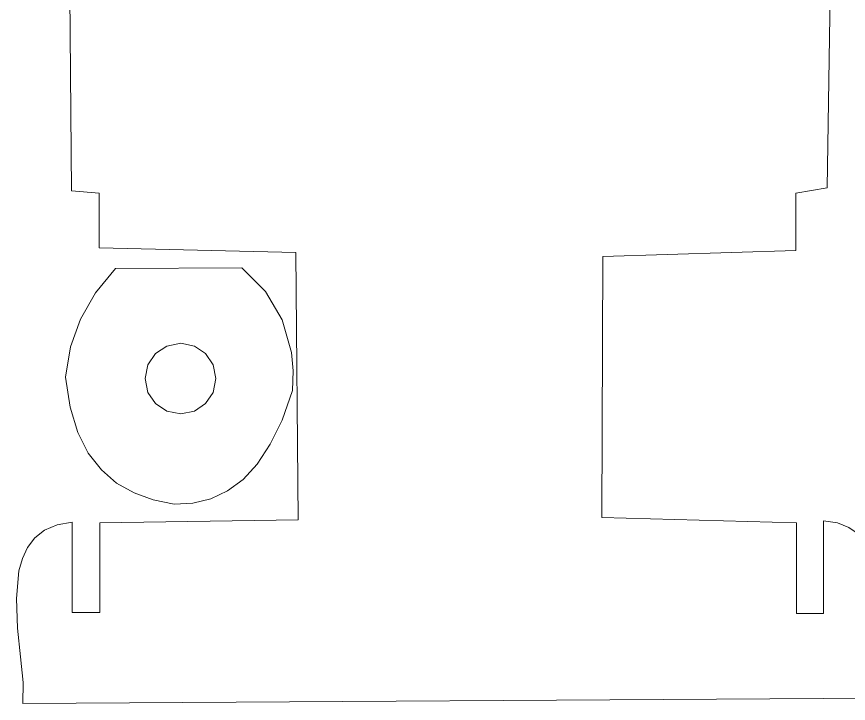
# Model space of a CAD drawing. Header units: millimetres. Extents: x -278 to 544, y 0 to 574.
# Drawn here: x -275.9 to -180.5, y 190.7 to 269.5 of the extents above; entities that cross this region are included whole.
import ezdxf

# ---------------------------------------------------------------- set-up
doc = ezdxf.new("R2010")
doc.units = ezdxf.units.MM
doc.header["$MEASUREMENT"] = 0
doc.layers.add('Camada 1', color=7, linetype='Continuous')

msp = doc.modelspace()

# ---------------------------------------------------------------- linework, layer by layer
at = {"layer": 'Camada 1', "color": 250, "lineweight": 9}
for points, knots in [([(-266.435, 272.3755), (-266.435, 272.3755), (-266.435, 279.307), (-266.435, 279.307), (-266.435, 279.307), (-266.435, 279.307), (-186.584, 279.307), (-186.584, 279.307), (-186.584, 279.307), (-186.584, 279.307), (-186.584, 272.6665), (-186.584, 272.6665), (-186.584, 272.6665), (-186.584, 272.6665), (-182.615, 272.032), (-182.615, 272.032), (-182.615, 272.032), (-182.615, 272.032), (-182.9855, 249.8335), (-182.9855, 249.8335), (-182.9855, 249.8335), (-182.9855, 249.8335), (-186.584, 249.25), (-186.584, 249.25), (-186.584, 249.25), (-186.584, 249.25), (-186.584, 242.662), (-186.584, 242.662), (-186.584, 242.662), (-186.584, 242.662), (-208.703, 241.975), (-208.703, 241.975), (-208.703, 241.975), (-208.703, 241.975), (-208.8095, 212.0245), (-208.8095, 212.0245), (-208.8095, 212.0245), (-208.8095, 212.0245), (-186.5045, 211.4155), (-186.5045, 211.4155), (-186.5045, 211.4155), (-186.5045, 211.4155), (-186.5045, 201.043), (-186.5045, 201.043), (-186.5045, 201.043), (-186.5045, 201.043), (-183.383, 201.043), (-183.383, 201.043), (-183.383, 201.043), (-183.383, 201.043), (-183.383, 211.654), (-183.383, 211.654), (-183.383, 211.654), (-183.383, 211.654), (-181.7945, 211.4155), (-181.7945, 211.4155), (-181.7945, 211.4155), (-181.7945, 211.4155), (-180.4985, 210.913), (-180.4985, 210.913), (-180.4985, 210.913), (-180.4985, 210.913), (-179.414, 210.172), (-179.414, 210.172), (-179.414, 210.172), (-179.414, 210.172), (-178.6205, 209.2195), (-178.6205, 209.2195), (-178.6205, 209.2195), (-178.6205, 209.2195), (-177.5615, 206.785), (-177.5615, 206.785), (-177.5615, 206.785), (-177.5615, 206.785), (-177.1115, 203.848), (-177.1115, 203.848), (-177.1115, 203.848), (-177.1115, 203.848), (-177.059, 200.647), (-177.059, 200.647), (-177.059, 200.647), (-177.059, 200.647), (-177.218, 197.3125), (-177.218, 197.3125), (-177.218, 197.3125), (-177.218, 197.3125), (-177.377, 194.1385), (-177.377, 194.1385), (-177.377, 194.1385), (-177.377, 194.1385), (-177.323, 191.3065), (-177.323, 191.3065), (-177.323, 191.3065), (-177.323, 191.3065), (-275.1665, 190.7245), (-275.1665, 190.7245), (-275.1665, 190.7245), (-275.1665, 190.7245), (-275.1395, 193.1065), (-275.1395, 193.1065), (-275.1395, 193.1065), (-275.1395, 193.1065), (-275.4305, 196.0435), (-275.4305, 196.0435), (-275.4305, 196.0435), (-275.4305, 196.0435), (-275.7755, 199.351), (-275.7755, 199.351), (-275.7755, 199.351), (-275.7755, 199.351), (-275.8805, 202.7365), (-275.8805, 202.7365), (-275.8805, 202.7365), (-275.8805, 202.7365), (-275.6165, 205.912), (-275.6165, 205.912), (-275.6165, 205.912), (-275.6165, 205.912), (-275.219, 207.34), (-275.219, 207.34), (-275.219, 207.34), (-275.219, 207.34), (-274.637, 208.6105), (-274.637, 208.6105), (-274.637, 208.6105), (-274.637, 208.6105), (-273.791, 209.722), (-273.791, 209.722), (-273.791, 209.722), (-273.791, 209.722), (-272.6795, 210.595), (-272.6795, 210.595), (-272.6795, 210.595), (-272.6795, 210.595), (-271.25, 211.204), (-271.25, 211.204), (-271.25, 211.204), (-271.25, 211.204), (-269.504, 211.5205), (-269.504, 211.5205), (-269.504, 211.5205), (-269.504, 211.5205), (-269.504, 201.1495), (-269.504, 201.1495), (-269.504, 201.1495), (-269.504, 201.1495), (-266.33, 201.1495), (-266.33, 201.1495), (-266.33, 201.1495), (-266.33, 201.1495), (-266.33, 211.4155), (-266.33, 211.4155), (-266.33, 211.4155), (-266.33, 211.4155), (-243.6275, 211.759), (-243.6275, 211.759), (-243.6275, 211.759), (-243.6275, 211.759), (-243.866, 242.425), (-243.866, 242.425), (-243.866, 242.425), (-243.866, 242.425), (-266.435, 242.953), (-266.435, 242.953), (-266.435, 242.953), (-266.435, 242.953), (-266.435, 249.25), (-266.435, 249.25), (-266.435, 249.25), (-266.435, 249.25), (-269.5835, 249.5155), (-269.5835, 249.5155), (-269.5835, 249.5155), (-269.5835, 249.5155), (-269.795, 272.0575), (-269.795, 272.0575), (-269.795, 272.0575), (-269.795, 272.0575), (-266.435, 272.3755), (-266.435, 272.3755)], [0, 0, 0, 0, 0.0217391, 0.0217391, 0.0217391, 0.0217391, 0.0434783, 0.0434783, 0.0434783, 0.0434783, 0.0652174, 0.0652174, 0.0652174, 0.0652174, 0.0869565, 0.0869565, 0.0869565, 0.0869565, 0.1086957, 0.1086957, 0.1086957, 0.1086957, 0.1304348, 0.1304348, 0.1304348, 0.1304348, 0.1521739, 0.1521739, 0.1521739, 0.1521739, 0.173913, 0.173913, 0.173913, 0.173913, 0.1956522, 0.1956522, 0.1956522, 0.1956522, 0.2173913, 0.2173913, 0.2173913, 0.2173913, 0.2391304, 0.2391304, 0.2391304, 0.2391304, 0.2608696, 0.2608696, 0.2608696, 0.2608696, 0.2826087, 0.2826087, 0.2826087, 0.2826087, 0.3043478, 0.3043478, 0.3043478, 0.3043478, 0.326087, 0.326087, 0.326087, 0.326087, 0.3478261, 0.3478261, 0.3478261, 0.3478261, 0.3695652, 0.3695652, 0.3695652, 0.3695652, 0.3913043, 0.3913043, 0.3913043, 0.3913043, 0.4130435, 0.4130435, 0.4130435, 0.4130435, 0.4347826, 0.4347826, 0.4347826, 0.4347826, 0.4565217, 0.4565217, 0.4565217, 0.4565217, 0.4782609, 0.4782609, 0.4782609, 0.4782609, 0.5, 0.5, 0.5, 0.5, 0.5217391, 0.5217391, 0.5217391, 0.5217391, 0.5434783, 0.5434783, 0.5434783, 0.5434783, 0.5652174, 0.5652174, 0.5652174, 0.5652174, 0.5869565, 0.5869565, 0.5869565, 0.5869565, 0.6086957, 0.6086957, 0.6086957, 0.6086957, 0.6304348, 0.6304348, 0.6304348, 0.6304348, 0.6521739, 0.6521739, 0.6521739, 0.6521739, 0.673913, 0.673913, 0.673913, 0.673913, 0.6956522, 0.6956522, 0.6956522, 0.6956522, 0.7173913, 0.7173913, 0.7173913, 0.7173913, 0.7391304, 0.7391304, 0.7391304, 0.7391304, 0.7608696, 0.7608696, 0.7608696, 0.7608696, 0.7826087, 0.7826087, 0.7826087, 0.7826087, 0.8043478, 0.8043478, 0.8043478, 0.8043478, 0.826087, 0.826087, 0.826087, 0.826087, 0.8478261, 0.8478261, 0.8478261, 0.8478261, 0.8695652, 0.8695652, 0.8695652, 0.8695652, 0.8913043, 0.8913043, 0.8913043, 0.8913043, 0.9130435, 0.9130435, 0.9130435, 0.9130435, 0.9347826, 0.9347826, 0.9347826, 0.9347826, 0.9565217, 0.9565217, 0.9565217, 0.9565217, 1, 1, 1, 1]), ([(-268.5783, 234.8037), (-268.5783, 234.8037), (-266.8323, 237.8202), (-266.8323, 237.8202), (-266.8323, 237.8202), (-266.8323, 237.8202), (-264.5568, 240.5982), (-264.5568, 240.5982), (-264.5568, 240.5982), (-264.5568, 240.5982), (-250.0833, 240.6777), (-250.0833, 240.6777), (-250.0833, 240.6777), (-250.0833, 240.6777), (-247.3593, 237.9522), (-247.3593, 237.9522), (-247.3593, 237.9522), (-247.3593, 237.9522), (-245.4543, 234.7242), (-245.4543, 234.7242), (-245.4543, 234.7242), (-245.4543, 234.7242), (-244.3683, 230.9667), (-244.3683, 230.9667), (-244.3683, 230.9667), (-244.3683, 230.9667), (-244.1838, 228.8502), (-244.1838, 228.8502), (-244.1838, 228.8502), (-244.1838, 228.8502), (-244.2633, 226.6017), (-244.2633, 226.6017), (-244.2633, 226.6017), (-244.2633, 226.6017), (-245.4543, 223.2147), (-245.4543, 223.2147), (-245.4543, 223.2147), (-245.4543, 223.2147), (-246.8028, 220.4367), (-246.8028, 220.4367), (-246.8028, 220.4367), (-246.8028, 220.4367), (-248.3118, 218.1612), (-248.3118, 218.1612), (-248.3118, 218.1612), (-248.3118, 218.1612), (-249.9258, 216.3882), (-249.9258, 216.3882), (-249.9258, 216.3882), (-249.9258, 216.3882), (-251.7243, 215.0922), (-251.7243, 215.0922), (-251.7243, 215.0922), (-251.7243, 215.0922), (-253.6293, 214.1922), (-253.6293, 214.1922), (-253.6293, 214.1922), (-253.6293, 214.1922), (-255.6663, 213.6897), (-255.6663, 213.6897), (-255.6663, 213.6897), (-255.6663, 213.6897), (-257.8098, 213.5832), (-257.8098, 213.5832), (-257.8098, 213.5832), (-257.8098, 213.5832), (-260.2173, 214.0857), (-260.2173, 214.0857), (-260.2173, 214.0857), (-260.2173, 214.0857), (-262.4133, 214.8807), (-262.4133, 214.8807), (-262.4133, 214.8807), (-262.4133, 214.8807), (-264.4248, 215.9907), (-264.4248, 215.9907), (-264.4248, 215.9907), (-264.4248, 215.9907), (-266.1708, 217.4997), (-266.1708, 217.4997), (-266.1708, 217.4997), (-266.1708, 217.4997), (-267.6783, 219.4047), (-267.6783, 219.4047), (-267.6783, 219.4047), (-267.6783, 219.4047), (-268.8693, 221.7852), (-268.8693, 221.7852), (-268.8693, 221.7852), (-268.8693, 221.7852), (-269.7423, 224.6967), (-269.7423, 224.6967), (-269.7423, 224.6967), (-269.7423, 224.6967), (-270.2718, 228.1362), (-270.2718, 228.1362), (-270.2718, 228.1362), (-270.2718, 228.1362), (-269.7153, 231.6012), (-269.7153, 231.6012), (-269.7153, 231.6012), (-269.7153, 231.6012), (-268.5783, 234.8037), (-268.5783, 234.8037)], [0, 0, 0, 0, 0.037037, 0.037037, 0.037037, 0.037037, 0.0740741, 0.0740741, 0.0740741, 0.0740741, 0.1111111, 0.1111111, 0.1111111, 0.1111111, 0.1481481, 0.1481481, 0.1481481, 0.1481481, 0.1851852, 0.1851852, 0.1851852, 0.1851852, 0.2222222, 0.2222222, 0.2222222, 0.2222222, 0.2592593, 0.2592593, 0.2592593, 0.2592593, 0.2962963, 0.2962963, 0.2962963, 0.2962963, 0.3333333, 0.3333333, 0.3333333, 0.3333333, 0.3703704, 0.3703704, 0.3703704, 0.3703704, 0.4074074, 0.4074074, 0.4074074, 0.4074074, 0.4444444, 0.4444444, 0.4444444, 0.4444444, 0.4814815, 0.4814815, 0.4814815, 0.4814815, 0.5185185, 0.5185185, 0.5185185, 0.5185185, 0.5555556, 0.5555556, 0.5555556, 0.5555556, 0.5925926, 0.5925926, 0.5925926, 0.5925926, 0.6296296, 0.6296296, 0.6296296, 0.6296296, 0.6666667, 0.6666667, 0.6666667, 0.6666667, 0.7037037, 0.7037037, 0.7037037, 0.7037037, 0.7407407, 0.7407407, 0.7407407, 0.7407407, 0.7777778, 0.7777778, 0.7777778, 0.7777778, 0.8148148, 0.8148148, 0.8148148, 0.8148148, 0.8518519, 0.8518519, 0.8518519, 0.8518519, 0.8888889, 0.8888889, 0.8888889, 0.8888889, 0.9259259, 0.9259259, 0.9259259, 0.9259259, 1, 1, 1, 1]), ([(-261.1428, 227.9772), (-261.1428, 227.9772), (-260.8263, 229.5642), (-260.8263, 229.5642), (-260.8263, 229.5642), (-260.8263, 229.5642), (-259.9533, 230.8347), (-259.9533, 230.8347), (-259.9533, 230.8347), (-259.9533, 230.8347), (-258.6558, 231.7077), (-258.6558, 231.7077), (-258.6558, 231.7077), (-258.6558, 231.7077), (-257.0688, 232.0257), (-257.0688, 232.0257), (-257.0688, 232.0257), (-257.0688, 232.0257), (-255.4818, 231.7077), (-255.4818, 231.7077), (-255.4818, 231.7077), (-255.4818, 231.7077), (-254.2383, 230.8347), (-254.2383, 230.8347), (-254.2383, 230.8347), (-254.2383, 230.8347), (-253.3383, 229.5642), (-253.3383, 229.5642), (-253.3383, 229.5642), (-253.3383, 229.5642), (-253.0473, 227.9772), (-253.0473, 227.9772), (-253.0473, 227.9772), (-253.0473, 227.9772), (-253.3383, 226.3902), (-253.3383, 226.3902), (-253.3383, 226.3902), (-253.3383, 226.3902), (-254.2383, 225.1197), (-254.2383, 225.1197), (-254.2383, 225.1197), (-254.2383, 225.1197), (-255.4818, 224.2467), (-255.4818, 224.2467), (-255.4818, 224.2467), (-255.4818, 224.2467), (-257.0688, 223.9287), (-257.0688, 223.9287), (-257.0688, 223.9287), (-257.0688, 223.9287), (-258.6558, 224.2467), (-258.6558, 224.2467), (-258.6558, 224.2467), (-258.6558, 224.2467), (-259.9533, 225.1197), (-259.9533, 225.1197), (-259.9533, 225.1197), (-259.9533, 225.1197), (-260.8263, 226.3902), (-260.8263, 226.3902), (-260.8263, 226.3902), (-260.8263, 226.3902), (-261.1428, 227.9772), (-261.1428, 227.9772)], [0, 0, 0, 0, 0.0588235, 0.0588235, 0.0588235, 0.0588235, 0.1176471, 0.1176471, 0.1176471, 0.1176471, 0.1764706, 0.1764706, 0.1764706, 0.1764706, 0.2352941, 0.2352941, 0.2352941, 0.2352941, 0.2941176, 0.2941176, 0.2941176, 0.2941176, 0.3529412, 0.3529412, 0.3529412, 0.3529412, 0.4117647, 0.4117647, 0.4117647, 0.4117647, 0.4705882, 0.4705882, 0.4705882, 0.4705882, 0.5294118, 0.5294118, 0.5294118, 0.5294118, 0.5882353, 0.5882353, 0.5882353, 0.5882353, 0.6470588, 0.6470588, 0.6470588, 0.6470588, 0.7058824, 0.7058824, 0.7058824, 0.7058824, 0.7647059, 0.7647059, 0.7647059, 0.7647059, 0.8235294, 0.8235294, 0.8235294, 0.8235294, 0.8823529, 0.8823529, 0.8823529, 0.8823529, 1, 1, 1, 1])]:
    msp.add_open_spline(points, degree=3, knots=knots, dxfattribs=at)

doc.saveas('drawing.dxf')
